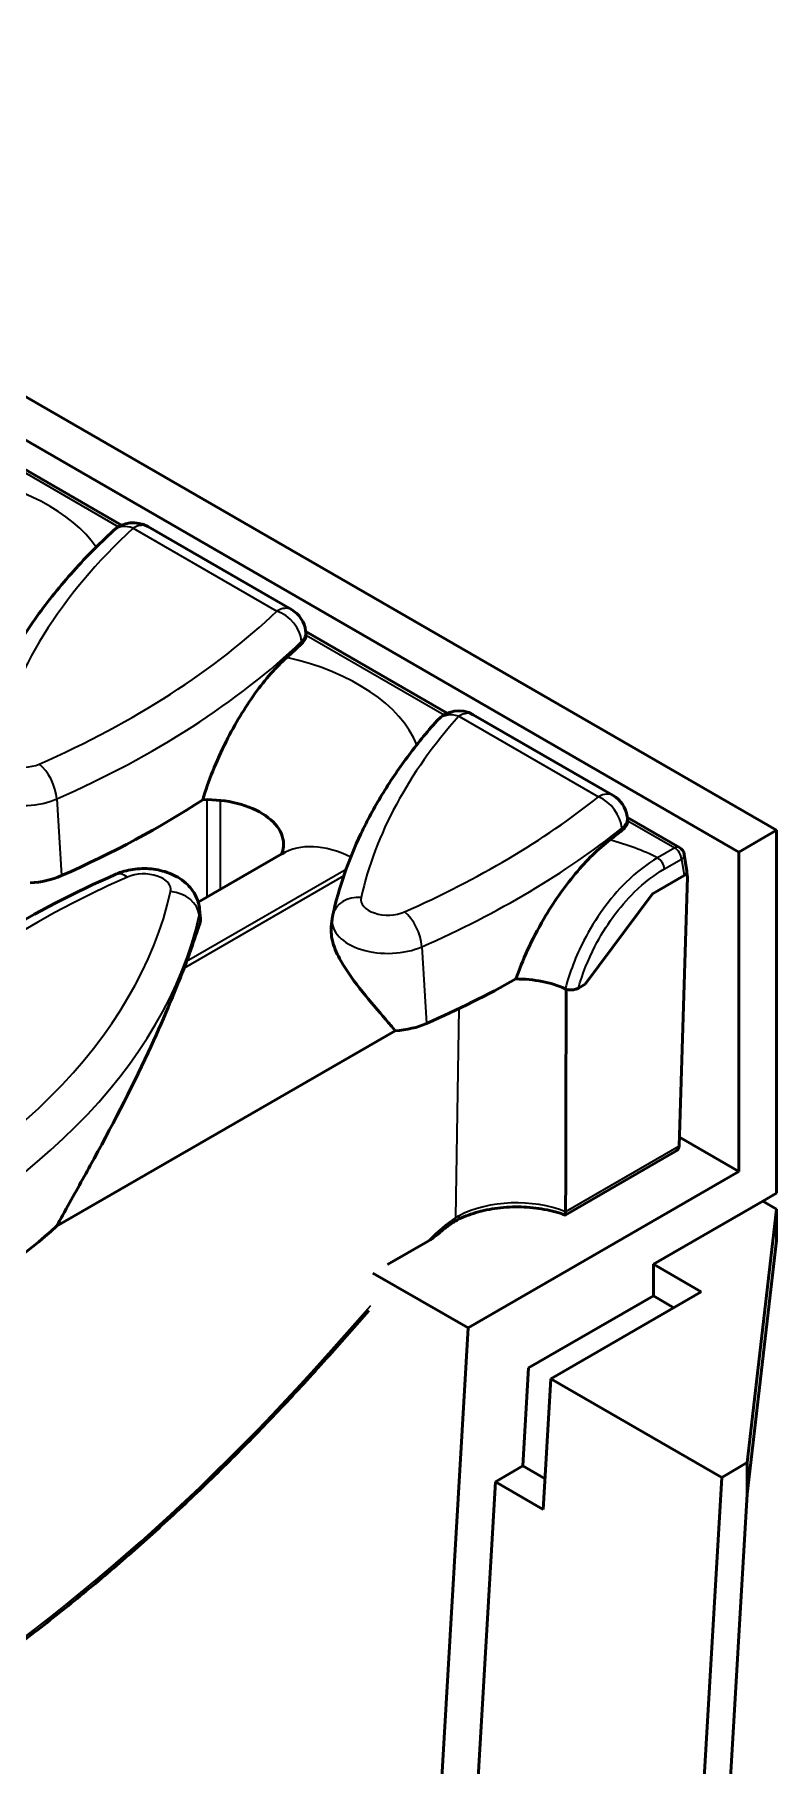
# Model space of a CAD drawing. Header units: millimetres. Extents: x 0 to 1485, y 0 to 1050.
# Drawn here: x 425.19 to 444.38, y 88.22 to 132.99 of the extents above; entities that cross this region are included whole.
import ezdxf

# ---------------------------------------------------------------- set-up
doc = ezdxf.new("R2010")
doc.units = ezdxf.units.MM
doc.header["$LTSCALE"] = 2.5
doc.layers.add('Sichtbar (ISO)', color=7, linetype='Continuous', lineweight=50)
doc.layers.add('Sichtbar schmal (ISO)', color=7, linetype='Continuous', lineweight=35)

msp = doc.modelspace()

# ---------------------------------------------------------------- linework, layer by layer
at = {"layer": 'Sichtbar (ISO)'}
for p, q in [((89.061, 317.555), (444.382, 112.41)), ((88.089, 316.993), (443.41, 111.848)), ((423.756, 122.427), (427.437, 120.302)), ((431.833, 118.118), (428.114, 120.265)), ((432.211, 117.498), (432.201, 117.57)), ((432.204, 117.55), (435.862, 115.438)), ((440.156, 113.313), (436.539, 115.401)), ((440.534, 112.694), (440.523, 112.768)), ((440.526, 112.745), (441.876, 111.965)), ((444.382, 112.41), (443.41, 111.848)), ((444.382, 103.02), (444.382, 112.41)), ((429.421, 110.548), (431.587, 111.798)), ((441.998, 111.786), (442.064, 111.353)), ((443.41, 111.848), (443.41, 103.581)), ((441.177, 110.768), (441.992, 111.239)), ((441.868, 104.241), (442.078, 111.204)), ((439.432, 108.429), (441.177, 110.768)), ((429.457, 110.37), (429.483, 110.131)), ((432.887, 110.114), (432.865, 109.909)), ((439.259, 108.329), (439.432, 108.429)), ((434.518, 107.225), (425.755, 102.166)), ((443.41, 103.581), (441.875, 104.468)), ((438.919, 102.458), (441.764, 104.101)), ((443.41, 103.581), (436.404, 99.537)), ((444.028, 102.816), (444.382, 103.02)), ((441.2, 101.183), (444.028, 102.816)), ((443.627, 96.052), (444.382, 102.612)), ((444.028, 102.816), (444.382, 102.612)), ((444.382, 102.612), (444.382, 101.795)), ((434.319, 101.175), (435.373, 101.783)), ((444.382, 101.795), (443.627, 95.236)), ((436.404, 99.537), (433.943, 100.958)), ((441.2, 101.183), (442.437, 100.469)), ((441.2, 101.183), (441.2, 100.366)), ((441.2, 100.366), (437.97, 98.502)), ((442.437, 100.469), (438.548, 98.223)), ((441.73, 100.06), (441.2, 100.366)), ((432.806, 98.827), (433.836, 99.985)), ((436.404, 99.537), (435.203, 79)), ((437.97, 98.502), (437.822, 95.967)), ((438.548, 98.223), (438.351, 94.843)), ((438.548, 98.223), (442.968, 95.672)), ((437.113, 95.557), (437.822, 95.967)), ((437.822, 95.967), (438.397, 95.635)), ((443.627, 96.052), (442.968, 95.672)), ((443.627, 95.236), (443.627, 96.052)), ((436.173, 79.482), (437.113, 95.557)), ((438.351, 94.843), (437.113, 95.557)), ((442.968, 95.672), (441.829, 76.216)), ((442.535, 76.566), (443.627, 95.236))]:
    msp.add_line(p, q, dxfattribs=at)
for centre, radius, start, end in [((427.739, 119.615), 0.75, 60, 132.7221), ((431.458, 117.468), 0.75, 7.7679, 60), ((436.164, 114.751), 0.75, 60, 138.3294), ((439.781, 112.663), 0.75, 8.0404, 60), ((441.751, 111.749), 0.25, 8.6167, 60)]:
    msp.add_arc(centre, radius, start, end, dxfattribs=at)
for centre, major_axis, ratio, start_param, end_param in [((410.329, 124.841), (-25.441, 0), 0.57735, 2.569132, 2.59816), ((410.329, 123.004), (-25.638, 0), 0.57735, 2.222684, 2.417825), ((429.629, 112.048), (2, 0), 0.57735, 6.062, 7.898811), ((419.778, 121.018), (-25.441, 0), 0.57735, 2.494442, 2.515487), ((424.882, 111.994), (-1.65, 0), 0.57735, 1.683917, 2.222684), ((441.813, 111.341), (0.252, 0), 0.572981, 5.501585, 6.369795), ((441.969, 110.312), (-0.108, 1.854), 0.098739, 5.208535, 5.28624), ((404.222, 112.036), (25.441, 0), 0.57735, 6.064161, 6.076487), ((419.778, 119.181), (-25.638, 0), 0.57735, 2.222684, 2.341673), ((437.664, 107.409), (-2, 0), 0.57735, 4.035702, 4.723756), ((434.331, 108.171), (-1.65, 0), 0.57735, 1.683917, 2.222684), ((441.514, 104.245), (-0.354, 0), 0.57735, 2.356194, 3.124139), ((404.222, 110.199), (-25.638, 0), 0.57735, 2.222684, 2.567922), ((437.007, 100.838), (-1.012, 1.414), 0.77438, 6.173993, 6.237097)]:
    msp.add_ellipse(centre, major_axis=major_axis, ratio=ratio, start_param=start_param, end_param=end_param, dxfattribs=at)
for points, knots in [([(423.455, 114.047), (423.554, 114.487), (423.685, 114.925), (424.011, 115.788), (424.205, 116.214), (424.654, 117.051), (424.909, 117.463), (425.477, 118.268), (425.79, 118.662), (426.47, 119.429), (426.837, 119.803), (427.23, 120.166)], [2.4844831, 2.4844831, 2.4844831, 2.4844831, 2.5705718, 2.5705718, 2.6566604, 2.6566604, 2.7427491, 2.7427491, 2.8288377, 2.8288377, 2.9149263, 2.9149263, 2.9149263, 2.9149263]), ([(432.212, 117.46), (432.211, 117.424), (432.202, 117.389), (432.167, 117.316), (432.14, 117.28), (432.105, 117.246)], [0.12067766, 0.12067766, 0.12067766, 0.12067766, 0.15798761, 0.15798761, 0.19911986, 0.19911986, 0.19911986, 0.19911986]), ([(431.714, 116.884), (431.438, 116.637), (431.159, 116.319), (430.624, 115.578), (430.373, 115.162), (429.884, 114.194), (429.677, 113.668), (429.54, 113.202)], [-0.7974145, -0.7974145, -0.7974145, -0.7974145, -0.5446426, -0.5446426, -0.294853, -0.294853, 0, 0, 0, 0]), ([(432.905, 110.224), (432.984, 110.579), (433.085, 110.931), (433.327, 111.629), (433.468, 111.975), (433.791, 112.658), (433.973, 112.995), (434.375, 113.658), (434.595, 113.985), (435.072, 114.626), (435.329, 114.941), (435.603, 115.25)], [2.4844831, 2.4844831, 2.4844831, 2.4844831, 2.5537616, 2.5537616, 2.6230401, 2.6230401, 2.6923186, 2.6923186, 2.7615971, 2.7615971, 2.8308756, 2.8308756, 2.8308756, 2.8308756]), ([(440.535, 112.655), (440.534, 112.613), (440.522, 112.572), (440.476, 112.489), (440.44, 112.448), (440.393, 112.411)], [0.12070111, 0.12070111, 0.12070111, 0.12070111, 0.16422041, 0.16422041, 0.2115589, 0.2115589, 0.2115589, 0.2115589]), ([(440.075, 112.162), (439.774, 111.932), (439.47, 111.633), (438.886, 110.933), (438.611, 110.539), (438.049, 109.577), (437.804, 109.034), (437.642, 108.563)], [-0.7784972, -0.7784972, -0.7784972, -0.7784972, -0.5388845, -0.5388845, -0.3020785, -0.3020785, 0, 0, 0, 0]), ([(431.587, 111.798), (431.614, 111.814), (431.635, 111.828), (431.663, 111.846), (431.669, 111.852), (431.669, 111.852)], [6.2831853, 6.2831853, 6.2831853, 6.2831853, 6.3700236, 6.3700236, 6.4551888, 6.4551888, 6.4551888, 6.4551888]), ([(417.349, 101.242), (417.529, 102.052), (417.821, 102.85), (418.61, 104.396), (419.107, 105.145), (420.29, 106.579), (420.975, 107.264), (422.514, 108.555), (423.368, 109.162), (425.222, 110.287), (426.223, 110.804), (427.285, 111.272)], [2.4844831, 2.4844831, 2.4844831, 2.4844831, 2.6426072, 2.6426072, 2.8007312, 2.8007312, 2.9588553, 2.9588553, 3.1169793, 3.1169793, 3.2751034, 3.2751034, 3.2751034, 3.2751034]), ([(427.285, 111.272), (427.431, 111.336), (427.58, 111.376), (427.889, 111.422), (428.048, 111.425), (428.363, 111.394), (428.519, 111.359), (428.82, 111.243), (428.967, 111.163), (429.205, 110.949), (429.302, 110.832), (429.414, 110.588), (429.445, 110.481), (429.457, 110.37)], [3.275103, 3.275103, 3.275103, 3.275103, 3.678313, 3.678313, 4.097335, 4.097335, 4.515601, 4.515601, 4.926242, 4.926242, 5.237349, 5.237349, 5.435884, 5.435884, 5.435884, 5.435884]), ([(432.887, 110.114), (432.888, 110.121), (432.888, 110.129), (432.89, 110.143), (432.891, 110.151), (432.894, 110.166), (432.895, 110.173), (432.897, 110.188), (432.899, 110.195), (432.902, 110.209), (432.903, 110.217), (432.905, 110.224)], [2.41809785, 2.41809785, 2.41809785, 2.41809785, 2.4313749, 2.4313749, 2.44465196, 2.44465196, 2.45792902, 2.45792902, 2.47120608, 2.47120608, 2.48448314, 2.48448314, 2.48448314, 2.48448314]), ([(429.468, 110.02), (429.441, 109.938), (429.412, 109.853), (429.307, 109.544), (429.22, 109.294), (429.121, 109.022)], [1.2694834, 1.2694834, 1.2694834, 1.2694834, 1.3818929, 1.3818929, 1.6649559, 1.6649559, 1.6649559, 1.6649559]), ([(429.482, 110.131), (429.485, 110.103), (429.483, 110.073), (429.473, 110.035), (429.471, 110.028), (429.468, 110.02)], [1.94452131, 1.94452131, 1.94452131, 1.94452131, 1.9896717, 1.9896717, 2.0005996, 2.0005996, 2.0005996, 2.0005996]), ([(434.518, 107.225), (434.439, 107.32), (434.358, 107.416), (434.078, 107.745), (433.871, 107.983), (433.47, 108.483), (433.273, 108.744), (433.026, 109.186), (432.951, 109.349), (432.866, 109.649), (432.852, 109.787), (432.865, 109.909)], [1.2625413, 1.2625413, 1.2625413, 1.2625413, 1.3515841, 1.3515841, 1.5621044, 1.5621044, 1.7726247, 1.7726247, 1.8811482, 1.8811482, 1.9808775, 1.9808775, 1.9808775, 1.9808775]), ([(429.055, 108.845), (428.816, 108.225), (428.502, 107.469), (427.684, 105.715), (427.157, 104.7), (426.423, 103.367), (426.192, 102.956), (425.891, 102.413), (425.823, 102.29), (425.755, 102.166)], [5.610352, 5.610352, 5.610352, 5.610352, 6.256852, 6.256852, 7.009099, 7.009099, 7.296608, 7.296608, 7.380319, 7.380319, 7.380319, 7.380319]), ([(438.917, 108.309), (438.94, 108.298), (438.966, 108.291), (439.024, 108.281), (439.054, 108.279), (439.118, 108.282), (439.151, 108.288), (439.21, 108.305), (439.236, 108.316), (439.259, 108.329)], [0, 0, 0, 0, 0.01765058, 0.01765058, 0.03595356, 0.03595356, 0.05613325, 0.05613325, 0.07548478, 0.07548478, 0.07548478, 0.07548478]), ([(436.12, 102.329), (436.264, 102.404), (436.429, 102.469), (436.784, 102.575), (436.976, 102.614), (437.372, 102.664), (437.576, 102.673), (437.982, 102.662), (438.183, 102.641), (438.567, 102.569), (438.75, 102.519), (438.917, 102.458)], [3.192506, 3.192506, 3.192506, 3.192506, 3.453673, 3.453673, 3.714839, 3.714839, 3.976006, 3.976006, 4.237173, 4.237173, 4.498339, 4.498339, 4.498339, 4.498339]), ([(438.917, 102.458), (438.919, 102.457), (438.921, 102.458), (438.924, 102.468), (438.926, 102.478), (438.928, 102.507), (438.928, 102.524), (438.928, 102.544)], [0.04271909, 0.04271909, 0.04271909, 0.04271909, 0.05616233, 0.05616233, 0.07346922, 0.07346922, 0.08880807, 0.08880807, 0.08880807, 0.08880807]), ([(436.046, 102.286), (436.02, 102.27), (435.994, 102.253), (435.942, 102.217), (435.916, 102.199), (435.863, 102.16), (435.837, 102.141), (435.785, 102.1), (435.759, 102.079), (435.706, 102.035), (435.68, 102.013), (435.655, 101.99)], [0.0458477, 0.0458477, 0.0458477, 0.0458477, 0.0900123, 0.0900123, 0.1341768, 0.1341768, 0.1783413, 0.1783413, 0.2225058, 0.2225058, 0.2666704, 0.2666704, 0.2666704, 0.2666704]), ([(435.373, 101.783), (435.472, 101.84), (435.56, 101.908), (435.643, 101.98), (435.649, 101.985), (435.655, 101.99)], [-0.20694375, -0.20694375, -0.20694375, -0.20694375, -0.12332225, -0.12332225, -0.11719143, -0.11719143, -0.11719143, -0.11719143]), ([(420.408, 88.446), (420.835, 88.692), (421.261, 88.95), (422.114, 89.486), (422.54, 89.765), (423.39, 90.343), (423.815, 90.643), (424.661, 91.262), (425.083, 91.582), (425.924, 92.242), (426.343, 92.581), (427.177, 93.279), (427.591, 93.637), (428.416, 94.373), (428.825, 94.749), (429.639, 95.52), (430.043, 95.914), (430.845, 96.719), (431.242, 97.129), (432.03, 97.966), (432.42, 98.393), (432.806, 98.827)], [0, 0, 0, 0, 0.0452407, 0.0452407, 0.0904813, 0.0904813, 0.135722, 0.135722, 0.1809627, 0.1809627, 0.2262034, 0.2262034, 0.271444, 0.271444, 0.3166847, 0.3166847, 0.3619254, 0.3619254, 0.4071661, 0.4071661, 0.4524067, 0.4524067, 0.4524067, 0.4524067])]:
    msp.add_open_spline(points, degree=3, knots=knots, dxfattribs=at)
for points, degree in [([(432.212, 117.46), (432.213, 117.474), (432.212, 117.487), (432.211, 117.498)], 3), ([(440.535, 112.655), (440.536, 112.669), (440.535, 112.682), (440.534, 112.694)], 3), ([(438.928, 102.544), (438.936, 105.494), (438.941, 108.299)], 2)]:
    msp.add_open_spline(points, degree=degree, dxfattribs=at)
at = {"layer": 'Sichtbar schmal (ISO)'}
for p, q in [((423.764, 122.338), (427.359, 120.262)), ((427.739, 120.228), (431.458, 118.081)), ((432.212, 117.46), (435.784, 115.398)), ((436.164, 115.364), (439.781, 113.276)), ((425.76, 113.22), (425.883, 111.237)), ((429.643, 113.203), (429.643, 110.676)), ((429.996, 110.88), (429.996, 113.183)), ((440.535, 112.655), (441.751, 111.953)), ((441.751, 111.953), (441.309, 111.698)), ((441.486, 111.41), (441.927, 111.665)), ((441.927, 111.665), (441.992, 111.239)), ((433.189, 111.232), (429.055, 108.845)), ((429.121, 109.022), (433.25, 111.406)), ((429.448, 110.211), (429.468, 110.02)), ((435.21, 109.398), (435.332, 107.414)), ((436.09, 102.392), (436.172, 107.801)), ((441.868, 104.241), (438.928, 102.544)), ((433.88, 100.106), (432.796, 98.887))]:
    msp.add_line(p, q, dxfattribs=at)
for centre, major_axis, ratio, start_param, end_param in [((421.594, 118.524), (5.597, 0), 0.57735, 0.384624, 1.279072), ((448.672, 112.672), (-24.688, 0), 0.57735, 5.724453, 6.154897), ((427.739, 119.615), (-0.509, 0.551), 0.69233, 5.355692, 6.283185), ((427.739, 119.615), (0.375, 0.65), 0.57735, 0, 0.785398), ((410.329, 125.453), (-24.688, 0), 0.57735, 2.222684, 2.597979), ((431.458, 117.468), (0.375, 0.65), 0.57735, 0, 0.785398), ((431.458, 117.468), (0.518, -0.542), 0.698795, 0.718807, 2.202337), ((431.458, 117.468), (0.743, 0.101), 0.584694, 5.663695, 6.283185), ((410.329, 124.894), (25.435, 0), 0.57735, 5.364276, 5.739571), ((429.629, 113.885), (5.597, 0), 0.57735, 0.230815, 1.189168), ((458.122, 108.849), (-24.688, 0), 0.57735, 5.808504, 6.154897), ((436.164, 114.751), (-0.56, 0.499), 0.726223, 5.28621, 6.283185), ((436.164, 114.751), (0.375, 0.65), 0.57735, 0, 0.785398), ((424.882, 114.444), (-0.7, 0), 0.57735, 6.154897, 8.505869), ((424.882, 113.885), (-1.447, 0), 0.57735, 6.221282, 8.505869), ((425.307, 113.51), (0.302, -0.686), 0.495359, 0.931074, 2.414604), ((419.778, 121.63), (-24.688, 0), 0.57735, 2.222684, 2.515289), ((439.781, 112.663), (0.375, 0.65), 0.57735, 0, 0.785398), ((439.781, 112.663), (0.468, -0.586), 0.661525, 0.77941, 2.26294), ((419.778, 121.071), (25.435, 0), 0.57735, 5.364276, 5.656882), ((439.781, 112.663), (0.743, 0.105), 0.580983, 5.578757, 6.283185), ((433.587, 108.334), (-2, 3.464), 0.57735, 5.575102, 6.283185), ((437.664, 109.246), (-5.597, 0), 0.57735, 4.003166, 4.267102), ((441.751, 111.749), (0.125, 0.217), 0.57735, 0, 0.785398), ((441.751, 111.749), (0.125, -0.217), 0.57735, 0.872665, 2.356194), ((441.309, 111.494), (-0.125, 0.217), 0.57735, 4.014257, 5.497787), ((441.751, 111.749), (0.247, 0.037), 0.572981, 5.414976, 6.283185), ((442.566, 99.868), (-24.688, 0), 0.57735, 5.364276, 6.154897), ((427.588, 110.586), (-0.302, 0.686), 0.495359, 5.556196, 6.283185), ((428.013, 110.877), (0.7, 0), 0.57735, 6.154897, 8.505869), ((404.222, 112.649), (24.688, 0), 0.57735, 5.364276, 6.154897), ((428.707, 110.213), (0.732, -0.164), 0.809787, 0.26626, 1.74979), ((433.637, 110.06), (-0.732, 0.164), 0.809787, 4.891383, 6.283185), ((434.331, 110.621), (-0.7, 0), 0.57735, 6.154897, 8.505869), ((404.222, 112.09), (25.435, 0), 0.57735, 5.364276, 6.154897), ((428.013, 110.318), (1.447, 0), 0.57735, 6.154897, 6.345089), ((434.756, 109.687), (0.302, -0.686), 0.495359, 0.931074, 2.414604), ((434.331, 110.062), (-1.447, 0), 0.57735, 6.221282, 8.505869), ((437.664, 101.486), (-2.227, 0), 0.57735, 4.108898, 5.446874), ((436.145, 100.22), (-1.41, -2.361), 0.567188, 3.981266, 4.361293), ((435.913, 102.498), (0.133, -0.212), 0.549821, 0, 0.746447), ((436.005, 102.55), (0.116, -0.222), 0.54722, 0, 0.792138), ((420.95, 120.729), (-20.386, -34.128), 0.567188, 0.793825, 1.246232), ((432.619, 98.993), (0.187, -0.166), 0.262477, 0, 0.628331)]:
    msp.add_ellipse(centre, major_axis=major_axis, ratio=ratio, start_param=start_param, end_param=end_param, dxfattribs=at)
for points in [[(432.097, 117.298), (432.1, 117.281), (432.102, 117.263), (432.105, 117.246)], [(440.386, 112.464), (440.388, 112.446), (440.391, 112.428), (440.393, 112.411)]]:
    msp.add_open_spline(points, degree=3, dxfattribs=at)
for points, knots in [([(441.309, 111.698), (441.028, 111.534), (440.75, 111.318), (440.069, 110.648), (439.692, 110.128), (439.195, 109.157), (439.031, 108.733), (438.917, 108.309)], [-0.8726362, -0.8726362, -0.8726362, -0.8726362, -0.6472839, -0.6472839, -0.2867201, -0.2867201, -0.03326, -0.03326, -0.03326, -0.03326]), ([(439.259, 108.329), (439.363, 108.696), (439.508, 109.062), (439.961, 109.942), (440.316, 110.429), (440.958, 111.055), (441.22, 111.257), (441.486, 111.41)], [0.0528753, 0.0528753, 0.0528753, 0.0528753, 0.2867201, 0.2867201, 0.6472839, 0.6472839, 0.8726362, 0.8726362, 0.8726362, 0.8726362]), ([(436.172, 102.44), (436.158, 102.432), (436.144, 102.425), (436.117, 102.409), (436.103, 102.401), (436.09, 102.392)], [0, 0, 0, 0, 0.01261366, 0.01261366, 0.02522732, 0.02522732, 0.02522732, 0.02522732])]:
    msp.add_open_spline(points, degree=3, knots=knots, dxfattribs=at)

doc.saveas('drawing.dxf')
